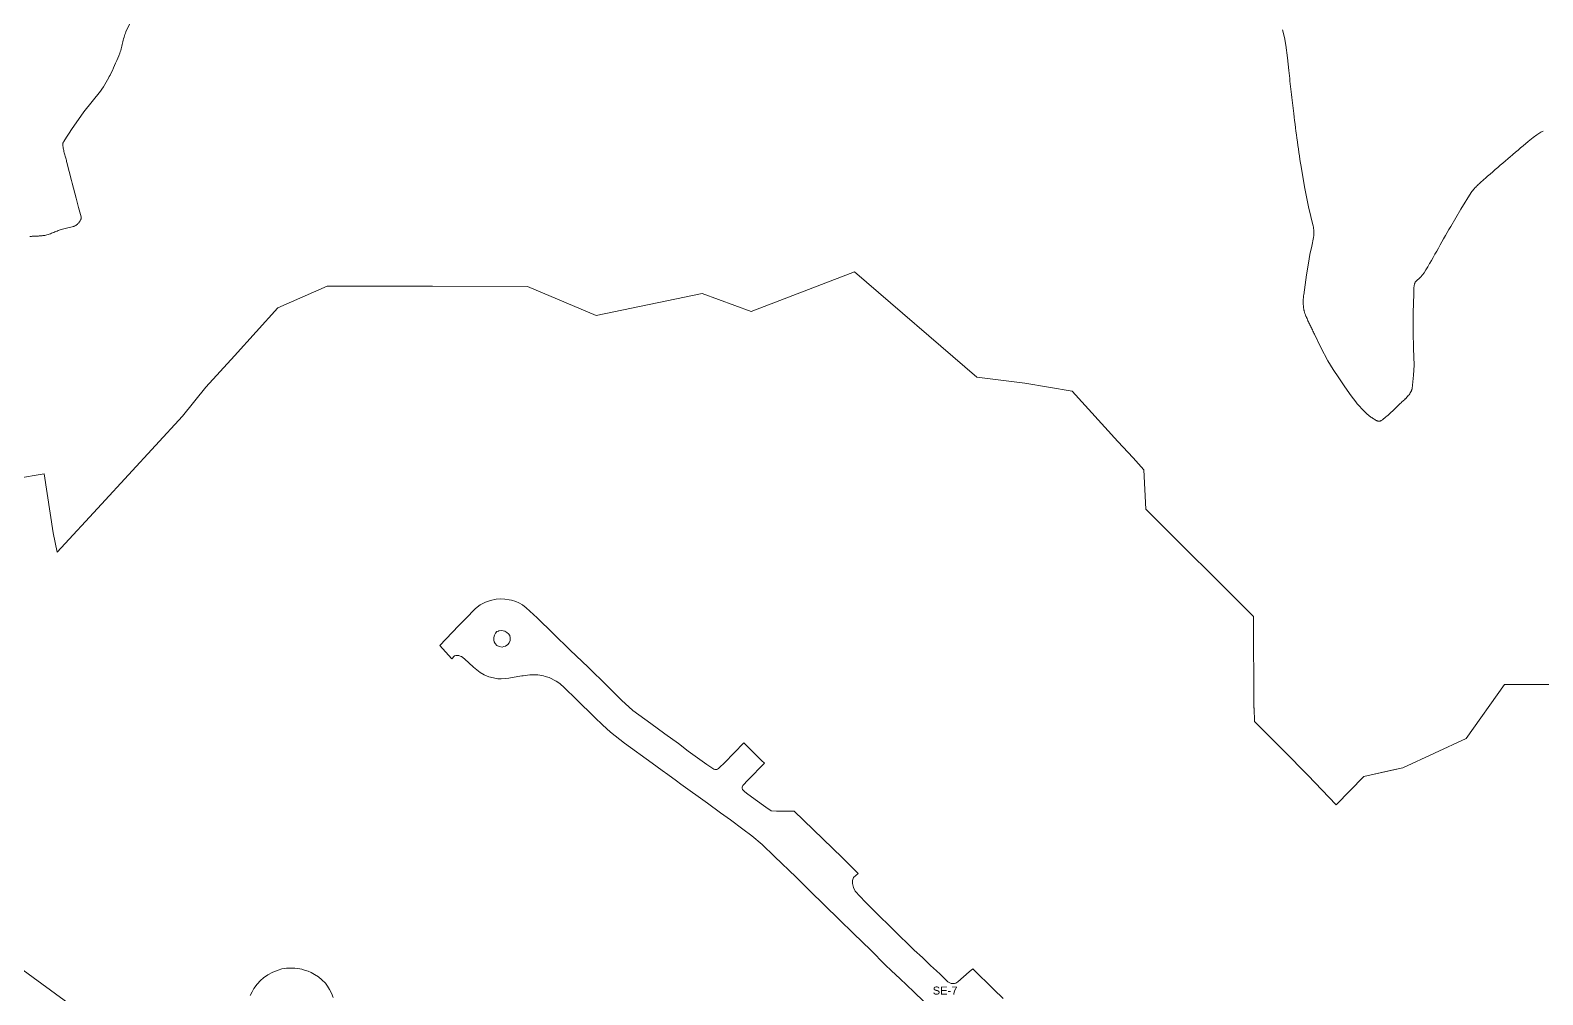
# Model space of a CAD drawing. Header units: metres. Extents: x 662613 to 666742, y 2728069 to 2732733.
# Drawn here: x 663602.3 to 663942.5, y 2730919.6 to 2731136.5 of the extents above; entities that cross this region are included whole.
import ezdxf
from ezdxf.enums import TextEntityAlignment as Align

# ---------------------------------------------------------------- set-up
doc = ezdxf.new("R2010")
doc.units = ezdxf.units.M
doc.header["$MEASUREMENT"] = 0
for name, color, linetype, lineweight in [('DQ_PLOT_ID', 252, 'Continuous', 18), ('Xref_DQ_MasterPlan_2024$0$DQ_PLOTS', 252, 'Continuous', 15), ('Xref_DQ_MasterPlan_2024$0$DQ_ROADS', 8, 'Continuous', 13)]:
    doc.layers.add(name, color=color, linetype=linetype, lineweight=lineweight)
doc.styles.add('DQ_Plot_ID', font='arial.ttf')

# ---------------------------------------------------------------- blocks, each defined once
blk = doc.blocks.new('Xref_DQ_MasterPlan_2024$0$DQ_Roads_')
at = {"layer": 'Xref_DQ_MasterPlan_2024$0$DQ_ROADS'}
for points in [[(663651.7813, 2730919.4125), (663652.2078, 2730920.3011), (663652.6016, 2730921.0531), (663653.308, 2730921.9678), (663654.0926, 2730922.8175), (663654.7208, 2730923.4067), (663655.7169, 2730924.1163), (663656.8205, 2730924.6795), (663657.4455, 2730924.9464), (663658.0347, 2730925.1645), (663658.881, 2730925.4119), (663659.9097, 2730925.5616), (663660.7463, 2730925.63), (663661.1565, 2730925.6105), (663661.8271, 2730925.6105), (663662.4065, 2730925.5389), (663662.9469, 2730925.4542), (663663.4026, 2730925.3501), (663663.9625, 2730925.1613), (663664.8121, 2730924.8976), (663665.4632, 2730924.6046), (663666.2379, 2730924.1814), (663667.1302, 2730923.6232), (663667.8985, 2730922.933), (663668.6862, 2730922.1974), (663669.142, 2730921.5333), (663669.5912, 2730920.7976), (663670.0469, 2730919.9382), (663670.4245, 2730919.0007)], [(663803.2764, 2730918.1102), (663801.0239, 2730920.2557), (663797.8567, 2730923.2361), (663795.9996, 2730924.9953), (663794.5996, 2730926.3763), (663791.3125, 2730929.6186), (663787.4667, 2730933.3935), (663784.2322, 2730936.5193), (663777.6489, 2730942.9744), (663774.5354, 2730946.0274), (663769.6914, 2730950.7309), (663766.9262, 2730953.387), (663764.5729, 2730955.3371), (663762.5492, 2730956.8117), (663759.748, 2730958.9119), (663757.528, 2730960.5343), (663754.5855, 2730962.6727), (663748.6489, 2730966.9898), (663747.6509, 2730967.7133), (663745.723, 2730969.1111), (663744.416, 2730970.0587), (663742.162, 2730971.7069), (663735.9702, 2730976.2108), (663732.8177, 2730978.649), (663730.9638, 2730980.3021), (663729.2356, 2730981.9747), (663725.0786, 2730986.0408), (663722.4215, 2730988.6002), (663721.421, 2730989.5604), (663720.5484, 2730990.1551), (663718.9978, 2730990.9186), (663718.1242, 2730991.1724), (663717.7002, 2730991.2956), (663716.4601, 2730991.5337), (663715.9283, 2730991.5349), (663714.6923, 2730991.5377), (663713.1682, 2730991.3453), (663712.84, 2730991.2884), (663710.6526, 2730990.9089), (663709.9274, 2730990.7799), (663709.1413, 2730990.6875), (663708.2416, 2730990.6423), (663707.4462, 2730990.6581), (663706.4554, 2730990.8455), (663705.4423, 2730991.124), (663704.3546, 2730991.5587), (663703.4536, 2730992.0533), (663701.9573, 2730993.3026), (663700.9536, 2730994.2197), (663700.0358, 2730995.0846), (663699.618, 2730995.4716), (663699.2622, 2730995.6589), (663699.0076, 2730995.7784), (663698.6873, 2730995.8717), (663698.3357, 2730995.9013), (663697.9787, 2730995.8935), (663697.7413, 2730995.8134), (663697.1221, 2730995.1627), (663695.7241, 2730996.7225), (663694.4211, 2730998.151), (663698.6206, 2731002.5648), (663700.2027, 2731004.1719), (663702.4362, 2731006.4429), (663703.4511, 2731007.2483), (663704.6903, 2731007.8677), (663705.8167, 2731008.2878), (663707.0937, 2731008.5256), (663708.0455, 2731008.6445), (663709.0678, 2731008.5854), (663710.0416, 2731008.4395), (663710.5453, 2731008.3243), (663711.5028, 2731008.0354), (663712.1981, 2731007.7282), (663713.0211, 2731007.2552), (663713.8235, 2731006.6384), (663716.2807, 2731004.3441), (663719.8876, 2731000.8302), (663723.7053, 2730997.0851), (663727.7401, 2730993.2511), (663732.0557, 2730989.0891), (663735.2398, 2730985.8722), (663737.8466, 2730983.5408), (663741.8573, 2730980.5803), (663744.9846, 2730978.2922), (663748.0717, 2730976.0914), (663750.2832, 2730974.3723), (663754.4343, 2730971.414), (663756.0068, 2730970.3607), (663756.2369, 2730970.2737), (663756.4825, 2730970.2706), (663756.6784, 2730970.2706), (663756.8432, 2730970.3203), (663757.0653, 2730970.449), (663757.3394, 2730970.6741), (663758.4329, 2730971.7958), (663762.779, 2730976.2335), (663766.7788, 2730972.3163), (663767.4334, 2730971.6792), (663763.7801, 2730967.9507), (663762.521, 2730966.6792), (663762.4604, 2730966.5391), (663762.4176, 2730966.3024), (663762.4176, 2730966.0656), (663762.5097, 2730965.7993), (663762.9416, 2730965.2949), (663763.379, 2730964.9567), (663765.3173, 2730963.5235), (663767.7254, 2730961.7583), (663768.9035, 2730960.9517), (663770.1185, 2730960.9058), (663774.1334, 2730960.9058), (663784.9302, 2730950.4541), (663788.4803, 2730946.9133), (663787.4175, 2730945.9661), (663787.2316, 2730945.3041), (663787.2316, 2730944.6654), (663787.477, 2730943.6986), (663787.8371, 2730942.8898), (663790.0885, 2730940.4814), (663792.4039, 2730938.1612), (663796.3493, 2730934.2726), (663801.0726, 2730929.668), (663802.955, 2730927.9669), (663804.7668, 2730926.2228), (663806.1112, 2730925.0069), (663806.926, 2730924.2427), (663808.1852, 2730923.0008), (663808.268, 2730922.9191), (663808.6616, 2730922.5209), (663808.9286, 2730922.369), (663809.0759, 2730922.3091), (663809.2601, 2730922.2263), (663809.4028, 2730922.1802), (663809.5133, 2730922.1434), (663809.6974, 2730922.1204), (663809.7987, 2730922.1158), (663810.0012, 2730922.125), (663810.19, 2730922.1664), (663810.4708, 2730922.2401), (663810.6872, 2730922.3644), (663810.8782, 2730922.491), (663813.4612, 2730924.7414), (663814.265, 2730925.4721), (663819.0279, 2730920.761), (663821.0785, 2730918.7834)]]:
    blk.add_lwpolyline(points, dxfattribs=at)
blk.add_lwpolyline([(663708.9983, 2731001.368), (663708.2677, 2731001.5096), (663707.7113, 2731001.4164), (663707.622, 2731001.3869), (663707.2484, 2731001.2632), (663706.9653, 2731000.9436), (663706.6722, 2731000.4385), (663706.5329, 2730999.9384), (663706.5329, 2730999.3242), (663706.627, 2730998.9356), (663706.835, 2730998.6068), (663707.2318, 2730998.1328), (663707.7543, 2730997.8861), (663708.451, 2730997.7991), (663708.8381, 2730997.8861), (663709.201, 2730998.0216), (663709.6752, 2730998.3359), (663709.9998, 2730998.7194), (663710.2175, 2730999.2998), (663710.2175, 2730999.885), (663710.1207, 2731000.3831), (663709.8457, 2731000.7932), (663709.489, 2731001.0791)], close=True, dxfattribs=at)
blk = doc.blocks.new('Xref_DQ_MasterPlan_2024')
at = {"layer": 'Xref_DQ_MasterPlan_2024$0$DQ_PLOTS'}
for points in [[(663945.15, 2730989.36), (663933.87, 2730989.36), (663925.25, 2730977.22), (663910.98, 2730970.67), (663908.55, 2730970.11), (663902.21, 2730968.65), (663896.02, 2730962.3), (663889.65, 2730968.96), (663884.19, 2730974.45), (663877.61, 2730981.07), (663877.58, 2730984.02), (663877.47, 2730984.15), (663877.38, 2731004.69), (663853.22, 2731028.79), (663852.76, 2731037.61), (663850.31, 2731040.3), (663846.91, 2731044.03), (663836.62, 2731055.32), (663825.99, 2731057.1), (663815.2, 2731058.48), (663787.7, 2731082.17), (663764.41, 2731073.2), (663753.39, 2731077.28), (663729.54, 2731072.33), (663714.14, 2731078.88), (663692.77, 2731078.91), (663686.86, 2731078.92), (663669.08, 2731078.95), (663657.98, 2731074.08), (663648.2, 2731063.3), (663641.8, 2731056.19), (663636.52, 2731049.72), (663618.29, 2731029.94), (663608.33, 2731019.12), (663607.46, 2731023.46), (663605.41, 2731036.71), (663599.2, 2731035.66)], [(663602.21, 2731090.12), (663602.39, 2731090.13), (663602.56, 2731090.13), (663602.74, 2731090.14), (663602.92, 2731090.15), (663603.07, 2731090.16), (663603.22, 2731090.16), (663603.36, 2731090.17), (663603.5, 2731090.17), (663603.64, 2731090.18), (663603.78, 2731090.19), (663603.91, 2731090.19), (663604.04, 2731090.2), (663604.18, 2731090.21), (663604.31, 2731090.22), (663604.44, 2731090.23), (663604.58, 2731090.24), (663604.71, 2731090.25), (663604.85, 2731090.26), (663605, 2731090.28), (663605.14, 2731090.3), (663605.29, 2731090.32), (663605.55, 2731090.36), (663605.8, 2731090.42), (663606.06, 2731090.48), (663606.31, 2731090.56), (663606.56, 2731090.64), (663606.82, 2731090.73), (663607.07, 2731090.82), (663607.32, 2731090.92), (663607.57, 2731091.02), (663607.82, 2731091.12), (663608.07, 2731091.22), (663608.32, 2731091.32), (663608.57, 2731091.42), (663608.82, 2731091.51), (663609.06, 2731091.6), (663609.31, 2731091.68), (663609.55, 2731091.76), (663610.76, 2731092.02), (663611.76, 2731092.27), (663611.96, 2731092.31), (663612.08, 2731092.36), (663612.2, 2731092.41), (663612.31, 2731092.46), (663612.42, 2731092.52), (663612.53, 2731092.59), (663612.64, 2731092.66), (663612.74, 2731092.73), (663612.84, 2731092.81), (663612.94, 2731092.9), (663613.03, 2731092.99), (663613.13, 2731093.09), (663613.22, 2731093.19), (663613.3, 2731093.3), (663613.38, 2731093.41), (663613.46, 2731093.53), (663613.54, 2731093.65), (663613.61, 2731093.77), (663613.63, 2731093.81), (663613.65, 2731093.85), (663613.67, 2731093.89), (663613.68, 2731093.93), (663613.7, 2731093.98), (663613.71, 2731094.02), (663613.72, 2731094.06), (663613.73, 2731094.11), (663613.74, 2731094.15), (663613.75, 2731094.2), (663613.75, 2731094.24), (663613.75, 2731094.29), (663613.75, 2731094.33), (663613.75, 2731094.38), (663613.74, 2731094.42), (663613.73, 2731094.47), (663613.72, 2731094.51), (663613.18, 2731096.61), (663612.64, 2731098.7), (663611.76, 2731102.07), (663611.6, 2731102.7), (663610.56, 2731106.7), (663610.49, 2731106.95), (663610.42, 2731107.2), (663610.35, 2731107.45), (663610.28, 2731107.7), (663610.21, 2731107.94), (663610.14, 2731108.19), (663610.07, 2731108.44), (663610, 2731108.69), (663609.93, 2731108.94), (663609.87, 2731109.19), (663609.82, 2731109.44), (663609.77, 2731109.7), (663609.72, 2731109.95), (663609.69, 2731110.21), (663609.66, 2731110.46), (663609.64, 2731110.72), (663609.64, 2731110.98), (663609.64, 2731111.02), (663609.65, 2731111.06), (663609.66, 2731111.1), (663609.67, 2731111.14), (663609.69, 2731111.17), (663609.7, 2731111.21), (663609.72, 2731111.25), (663609.74, 2731111.28), (663609.77, 2731111.31), (663609.79, 2731111.35), (663609.81, 2731111.38), (663609.84, 2731111.41), (663609.86, 2731111.45), (663609.88, 2731111.48), (663609.91, 2731111.51), (663609.93, 2731111.54), (663609.95, 2731111.58), (663611.76, 2731114.35), (663612.12, 2731114.9), (663614.37, 2731118.16), (663616.24, 2731120.45), (663618.09, 2731122.76), (663618.43, 2731123.26), (663618.75, 2731123.76), (663619.07, 2731124.27), (663619.38, 2731124.79), (663619.67, 2731125.31), (663619.96, 2731125.84), (663620.07, 2731126.06), (663620.24, 2731126.37), (663620.5, 2731126.9), (663620.77, 2731127.45), (663621.02, 2731127.99), (663621.27, 2731128.54), (663621.51, 2731129.09), (663621.74, 2731129.64), (663621.97, 2731130.2), (663622.2, 2731130.75), (663622.42, 2731131.31), (663622.54, 2731131.63), (663622.64, 2731131.95), (663622.74, 2731132.27), (663622.83, 2731132.59), (663622.91, 2731132.92), (663623, 2731133.25), (663623.07, 2731133.57), (663623.15, 2731133.9), (663623.23, 2731134.23), (663623.31, 2731134.55), (663623.4, 2731134.88), (663623.5, 2731135.2), (663623.6, 2731135.52), (663623.71, 2731135.84), (663623.83, 2731136.15), (663623.97, 2731136.46), (663624.69, 2731137.95)], [(663883.94, 2731136.58), (663884.36, 2731134.84), (663884.7, 2731133.09), (663885.02, 2731130.26), (663885.33, 2731127.43), (663885.4, 2731126.82), (663885.47, 2731126.21), (663885.54, 2731125.6), (663885.61, 2731125), (663885.68, 2731124.39), (663885.75, 2731123.79), (663885.82, 2731123.19), (663885.89, 2731122.59), (663885.96, 2731121.99), (663886.03, 2731121.38), (663886.1, 2731120.78), (663886.17, 2731120.18), (663886.24, 2731119.57), (663886.31, 2731118.96), (663886.38, 2731118.35), (663886.45, 2731117.74), (663886.55, 2731116.95), (663886.65, 2731116.15), (663886.75, 2731115.35), (663886.85, 2731114.56), (663886.95, 2731113.76), (663887.06, 2731112.96), (663887.17, 2731112.17), (663887.28, 2731111.38), (663887.39, 2731110.58), (663887.5, 2731109.79), (663887.62, 2731109), (663887.73, 2731108.2), (663887.85, 2731107.41), (663887.97, 2731106.62), (663888.09, 2731105.83), (663888.9, 2731101.29), (663889.8, 2731096.76), (663890.31, 2731094.58), (663890.83, 2731092.39), (663890.86, 2731092.24), (663890.88, 2731092.1), (663890.91, 2731091.95), (663890.93, 2731091.8), (663890.94, 2731091.66), (663890.96, 2731091.51), (663890.97, 2731091.36), (663890.98, 2731091.21), (663890.98, 2731091.06), (663890.98, 2731090.92), (663890.98, 2731090.77), (663890.98, 2731090.62), (663890.97, 2731090.47), (663890.96, 2731090.32), (663890.94, 2731090.17), (663890.93, 2731090.03), (663890.91, 2731089.88), (663890.51, 2731087.95), (663890.1, 2731086.02), (663889.79, 2731084.13), (663889.35, 2731081.51), (663888.69, 2731076.99), (663888.67, 2731076.84), (663888.66, 2731076.69), (663888.64, 2731076.54), (663888.63, 2731076.38), (663888.62, 2731076.23), (663888.61, 2731076.08), (663888.6, 2731075.93), (663888.59, 2731075.78), (663888.59, 2731075.63), (663888.59, 2731075.48), (663888.59, 2731075.32), (663888.59, 2731075.17), (663888.59, 2731075.02), (663888.6, 2731074.87), (663888.61, 2731074.72), (663888.62, 2731074.57), (663888.63, 2731074.42), (663888.64, 2731074.27), (663888.66, 2731074.13), (663888.68, 2731073.99), (663888.7, 2731073.85), (663888.73, 2731073.71), (663888.75, 2731073.57), (663888.78, 2731073.43), (663888.82, 2731073.3), (663888.85, 2731073.16), (663888.89, 2731073.02), (663888.93, 2731072.89), (663888.97, 2731072.76), (663889.02, 2731072.62), (663889.07, 2731072.49), (663889.12, 2731072.35), (663889.17, 2731072.22), (663889.23, 2731072.09), (663889.34, 2731071.86), (663889.44, 2731071.63), (663889.55, 2731071.39), (663889.65, 2731071.16), (663889.76, 2731070.93), (663889.87, 2731070.7), (663889.98, 2731070.46), (663890.09, 2731070.23), (663890.2, 2731070), (663890.31, 2731069.77), (663890.42, 2731069.54), (663890.53, 2731069.31), (663890.64, 2731069.08), (663890.75, 2731068.85), (663890.86, 2731068.62), (663890.98, 2731068.4), (663891.09, 2731068.17), (663892.57, 2731065.15), (663894.14, 2731062.17), (663895.35, 2731060.23), (663896.61, 2731058.32), (663897.97, 2731056.29), (663899.35, 2731054.27), (663900.39, 2731052.95), (663900.75, 2731052.49), (663902.28, 2731050.81), (663902.42, 2731050.66), (663902.57, 2731050.52), (663902.71, 2731050.38), (663902.86, 2731050.24), (663903.02, 2731050.1), (663903.17, 2731049.97), (663903.33, 2731049.85), (663903.49, 2731049.72), (663903.66, 2731049.6), (663903.82, 2731049.48), (663903.99, 2731049.37), (663904.16, 2731049.26), (663904.33, 2731049.15), (663904.51, 2731049.04), (663904.68, 2731048.93), (663904.86, 2731048.83), (663905.04, 2731048.73), (663905.1, 2731048.7), (663905.16, 2731048.67), (663905.22, 2731048.65), (663905.28, 2731048.63), (663905.35, 2731048.61), (663905.41, 2731048.6), (663905.48, 2731048.59), (663905.55, 2731048.58), (663905.61, 2731048.58), (663905.68, 2731048.58), (663905.75, 2731048.58), (663905.81, 2731048.59), (663905.88, 2731048.61), (663905.94, 2731048.63), (663906, 2731048.65), (663906.06, 2731048.68), (663906.12, 2731048.72), (663906.39, 2731048.91), (663906.65, 2731049.11), (663906.91, 2731049.31), (663907.16, 2731049.52), (663907.42, 2731049.73), (663907.67, 2731049.94), (663907.91, 2731050.16), (663908.16, 2731050.38), (663908.4, 2731050.6), (663908.64, 2731050.82), (663908.88, 2731051.05), (663909.12, 2731051.28), (663909.35, 2731051.51), (663909.59, 2731051.74), (663909.82, 2731051.97), (663910.05, 2731052.2), (663910.23, 2731052.38), (663910.42, 2731052.55), (663910.6, 2731052.73), (663910.79, 2731052.9), (663910.98, 2731053.07), (663911.16, 2731053.24), (663911.35, 2731053.41), (663911.53, 2731053.59), (663911.58, 2731053.63), (663911.71, 2731053.76), (663911.89, 2731053.95), (663912.06, 2731054.13), (663912.22, 2731054.33), (663912.38, 2731054.52), (663912.53, 2731054.73), (663912.67, 2731054.94), (663912.8, 2731055.16), (663912.91, 2731055.38), (663912.95, 2731055.45), (663912.97, 2731055.52), (663913, 2731055.59), (663913.02, 2731055.66), (663913.04, 2731055.74), (663913.06, 2731055.81), (663913.08, 2731055.89), (663913.09, 2731055.96), (663913.1, 2731056.03), (663913.11, 2731056.11), (663913.12, 2731056.19), (663913.12, 2731056.26), (663913.13, 2731056.34), (663913.14, 2731056.41), (663913.14, 2731056.49), (663913.15, 2731056.56), (663913.16, 2731056.64), (663913.4, 2731058.89), (663913.53, 2731061.14), (663913.42, 2731064.9), (663913.29, 2731068.65), (663913.34, 2731072.92), (663913.46, 2731077.18), (663913.46, 2731077.33), (663913.46, 2731077.48), (663913.46, 2731077.63), (663913.46, 2731077.78), (663913.46, 2731077.93), (663913.46, 2731078.08), (663913.47, 2731078.23), (663913.47, 2731078.38), (663913.48, 2731078.53), (663913.49, 2731078.68), (663913.51, 2731078.83), (663913.53, 2731078.98), (663913.56, 2731079.13), (663913.59, 2731079.28), (663913.62, 2731079.42), (663913.67, 2731079.56), (663913.72, 2731079.7), (663913.77, 2731079.81), (663913.82, 2731079.9), (663913.89, 2731080), (663913.96, 2731080.08), (663914.04, 2731080.16), (663914.12, 2731080.24), (663914.21, 2731080.31), (663914.3, 2731080.38), (663914.39, 2731080.44), (663914.48, 2731080.51), (663914.57, 2731080.57), (663914.66, 2731080.64), (663914.75, 2731080.71), (663914.84, 2731080.78), (663914.92, 2731080.85), (663915, 2731080.93), (663915.07, 2731081.01), (663915.44, 2731081.45), (663915.78, 2731081.92), (663916.19, 2731082.61), (663916.6, 2731083.3), (663917.01, 2731084), (663917.08, 2731084.13), (663917.41, 2731084.69), (663917.81, 2731085.39), (663918.2, 2731086.09), (663918.6, 2731086.79), (663918.99, 2731087.49), (663919.39, 2731088.19), (663919.78, 2731088.89), (663920.17, 2731089.59), (663920.57, 2731090.29), (663920.97, 2731090.99), (663921.37, 2731091.68), (663921.78, 2731092.38), (663924.02, 2731096.24), (663926.39, 2731100.02), (663926.54, 2731100.23), (663926.7, 2731100.44), (663926.86, 2731100.64), (663927.03, 2731100.84), (663927.2, 2731101.03), (663927.38, 2731101.22), (663927.56, 2731101.41), (663927.75, 2731101.59), (663927.94, 2731101.77), (663928.13, 2731101.95), (663928.32, 2731102.12), (663928.52, 2731102.29), (663928.71, 2731102.47), (663928.91, 2731102.64), (663929.1, 2731102.81), (663929.3, 2731102.98), (663929.5, 2731103.15), (663930.06, 2731103.64), (663930.63, 2731104.14), (663931.2, 2731104.63), (663931.76, 2731105.13), (663932.33, 2731105.62), (663932.9, 2731106.11), (663933.47, 2731106.6), (663934.04, 2731107.1), (663934.61, 2731107.59), (663935.18, 2731108.08), (663935.58, 2731108.42), (663935.75, 2731108.56), (663936.33, 2731109.05), (663936.9, 2731109.53), (663937.48, 2731110.02), (663938.05, 2731110.5), (663939.18, 2731111.42), (663940.3, 2731112.32), (663941.12, 2731112.96), (663941.99, 2731113.53), (663942.53, 2731113.77)], [(663632.24, 2730902.04), (663596.79, 2730928.01)], [(663599.2, 2731035.66), (663605.41, 2731036.71), (663607.46, 2731023.46), (663608.33, 2731019.12), (663618.29, 2731029.94), (663636.52, 2731049.72), (663641.8, 2731056.19), (663648.2, 2731063.3), (663657.98, 2731074.08), (663669.08, 2731078.95), (663686.86, 2731078.92), (663714.14, 2731078.88), (663729.54, 2731072.33), (663753.39, 2731077.28), (663764.41, 2731073.2), (663787.7, 2731082.17), (663815.2, 2731058.48), (663825.99, 2731057.1), (663836.62, 2731055.32), (663846.91, 2731044.03), (663850.31, 2731040.3), (663852.76, 2731037.61), (663853.22, 2731028.79), (663877.38, 2731004.69), (663877.47, 2730984.15), (663877.58, 2730984.02), (663877.61, 2730981.07), (663884.19, 2730974.45), (663889.65, 2730968.96), (663896.02, 2730962.3), (663902.21, 2730968.65), (663910.98, 2730970.67), (663925.25, 2730977.22), (663933.87, 2730989.36), (663945.15, 2730989.36)], [(663596.79, 2730928.01), (663632.24, 2730902.04), (663632.43, 2730901.99), (663632.43, 2730901.99), (663625.25, 2730892.12), (663620.28, 2730885.16), (663618.7, 2730883.12), (663614.62, 2730877.55), (663617.38, 2730860.51), (663620.66, 2730858.02), (663587.11, 2730852.69)]]:
    blk.add_lwpolyline(points, dxfattribs=at)
blk.add_blockref('Xref_DQ_MasterPlan_2024$0$DQ_Roads_', (0, 0))

msp = doc.modelspace()

# ---------------------------------------------------------------- block references
msp.add_blockref('Xref_DQ_MasterPlan_2024', (0, 0))

# ---------------------------------------------------------------- texts
at = {"layer": 'DQ_PLOT_ID', "style": 'DQ_Plot_ID'}
msp.add_text('SE-7', height=1.8, dxfattribs=at).set_placement((663808.05, 2730919.66), align=Align.CENTER)

doc.saveas('drawing.dxf')
